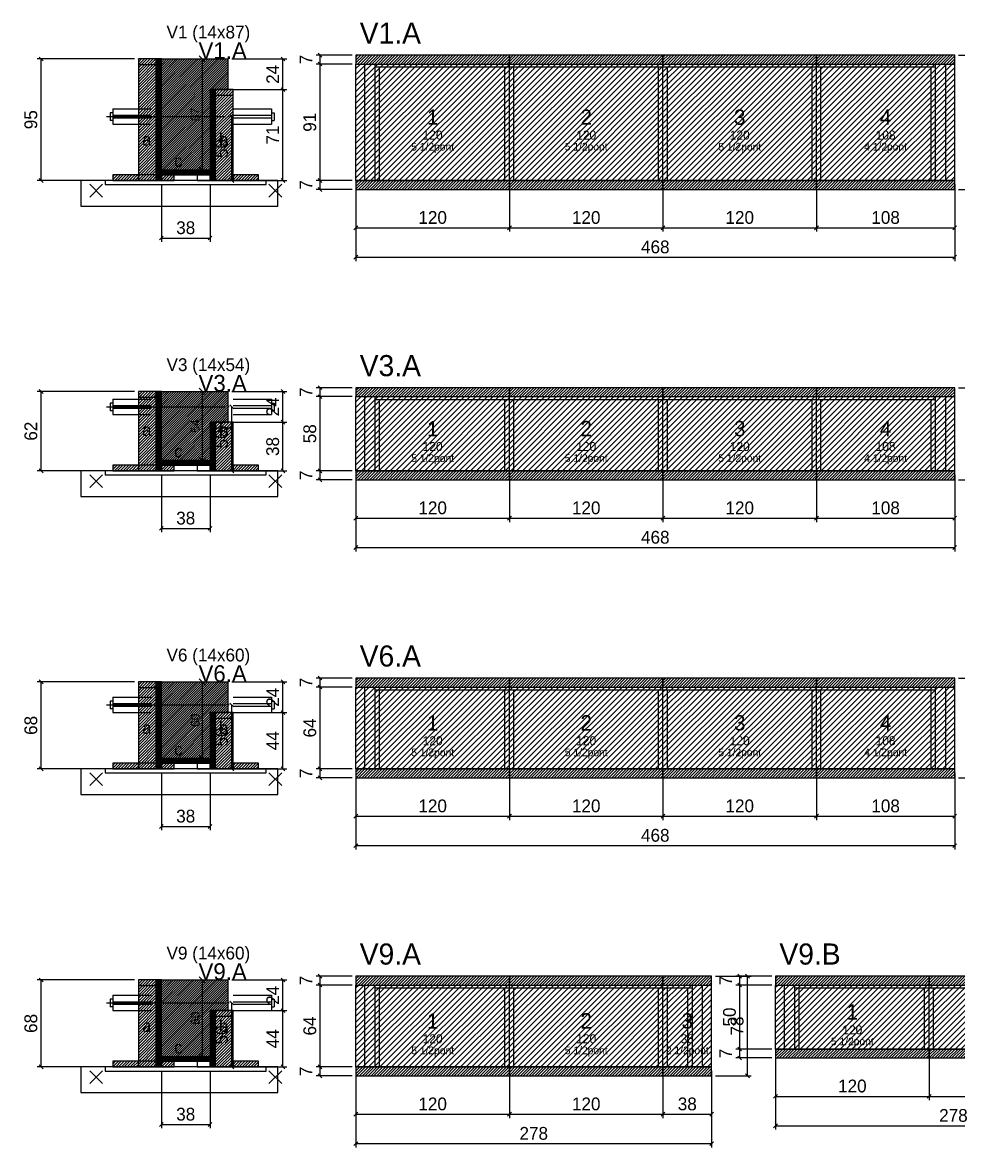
# Model space of a CAD drawing. Extents: x -69 to 3070, y -6529 to 1250.
# Drawn here: x -69 to 663, y -6529 to -5650 of the extents above; entities that cross this region are included whole.
import ezdxf
from ezdxf.enums import TextEntityAlignment as Align

# ---------------------------------------------------------------- set-up
doc = ezdxf.new("R2010")
doc.units = 0
for name, color, linetype in [('5', 5, 'Continuous'), ('barrote', 126, 'Continuous'), ('CONCRETO', 251, 'Continuous'), ('COTA', 241, 'Continuous'), ('Cota Seção (2x)', 241, 'Continuous'), ('detalhes', 7, 'Continuous'), ('Hachura', 251, 'Continuous'), ('Madeira', 126, 'Continuous'), ('NOMENCLATURA', 7, 'Continuous'), ('Painéis', 200, 'Continuous'), ('presilha', 224, 'Continuous'), ('Reaproveitamento', 251, 'Continuous'), ('SARR_2.2x7', 40, 'Continuous'), ('SARR_3.5x7', 81, 'Continuous'), ('SCO-___-LAJ', 224, 'Continuous'), ('TENSOR', 224, 'Continuous'), ('texto', 7, 'Continuous'), ('Texto Seção', 7, 'Continuous')]:
    doc.layers.add(name, color=color, linetype=linetype)
doc.dimstyles.new('PAINEL', dxfattribs={"dimtxt": 10, "dimasz": 3, "dimexe": 3, "dimexo": 3, "dimgap": 3, "dimtad": 1, "dimblk": 'OBLIQUE', "dimblk1": 'OBLIQUE', "dimcen": 2.5, "dimclrd": 4, "dimclre": 4, "dimclrt": 240, "dimazin": 3, "dimtfac": 1, "dimtmove": 0, "dimatfit": 3})
doc.dimstyles.new('SECAO2X', dxfattribs={"dimtxt": 7, "dimasz": 5, "dimexe": 3, "dimexo": 3, "dimgap": 2, "dimtad": 3, "dimblk": 'OBLIQUE', "dimblk1": 'OBLIQUE', "dimcen": 2.5, "dimclrd": 4, "dimclre": 4, "dimclrt": 1, "dimazin": 3, "dimtfac": 1, "dimtmove": 0, "dimatfit": 3})

# ---------------------------------------------------------------- blocks, each defined once
blk = doc.blocks.new('_OBLIQUE')
at = {"color": 0, "linetype": 'BYBLOCK'}
blk.add_line((-0.5, -0.5), (0.5, 0.5), dxfattribs=at)

msp = doc.modelspace()

# ---------------------------------------------------------------- hatches: boundary and pattern name
at = {"layer": 'COTA'}
h = msp.add_hatch(dxfattribs=at)
h.set_pattern_fill('ANSI31', scale=0.4)
h.paths.add_polyline_path([(40, -5765), (40, -5678), (92, -5678), (92, -5702), (78, -5702), (78, -5765)])
h = msp.add_hatch(dxfattribs=at)
h.set_pattern_fill('ANSI31', scale=0.5)
h.paths.add_polyline_path([(192, -5682), (312, -5682), (312, -5675), (192, -5675)])
h = msp.add_hatch(dxfattribs=at)
h.set_pattern_fill('ANSI31', scale=0.5)
h.paths.add_polyline_path([(312, -5682), (432, -5682), (432, -5675), (312, -5675)])
h = msp.add_hatch(dxfattribs=at)
h.set_pattern_fill('ANSI31', scale=0.5)
h.paths.add_polyline_path([(432, -5682), (552, -5682), (552, -5675), (432, -5675)])
h = msp.add_hatch(dxfattribs=at)
h.set_pattern_fill('ANSI31', scale=0.5)
h.paths.add_polyline_path([(552, -5682), (660, -5682), (660, -5675), (552, -5675)])
h = msp.add_hatch(dxfattribs=at)
h.set_pattern_fill('ANSI31', scale=0.5)
h.paths.add_polyline_path([(192, -5780), (312, -5780), (312, -5773), (192, -5773)])
h = msp.add_hatch(dxfattribs=at)
h.set_pattern_fill('ANSI31', scale=0.5)
h.paths.add_polyline_path([(312, -5780), (432, -5780), (432, -5773), (312, -5773)])
h = msp.add_hatch(dxfattribs=at)
h.set_pattern_fill('ANSI31', scale=0.5)
h.paths.add_polyline_path([(432, -5780), (552, -5780), (552, -5773), (432, -5773)])
h = msp.add_hatch(dxfattribs=at)
h.set_pattern_fill('ANSI31', scale=0.5)
h.paths.add_polyline_path([(552, -5780), (660, -5780), (660, -5773), (552, -5773)])
h = msp.add_hatch(dxfattribs=at)
h.set_pattern_fill('ANSI31', scale=0.5)
h.paths.add_polyline_path([(192, -5942), (312, -5942), (312, -5935), (192, -5935)])
h = msp.add_hatch(dxfattribs=at)
h.set_pattern_fill('ANSI31', scale=0.5)
h.paths.add_polyline_path([(312, -5942), (432, -5942), (432, -5935), (312, -5935)])
h = msp.add_hatch(dxfattribs=at)
h.set_pattern_fill('ANSI31', scale=0.5)
h.paths.add_polyline_path([(432, -5942), (552, -5942), (552, -5935), (432, -5935)])
h = msp.add_hatch(dxfattribs=at)
h.set_pattern_fill('ANSI31', scale=0.5)
h.paths.add_polyline_path([(552, -5942), (660, -5942), (660, -5935), (552, -5935)])
h = msp.add_hatch(dxfattribs=at)
h.set_pattern_fill('ANSI31', scale=0.4)
h.paths.add_polyline_path([(40, -5992), (40, -5938), (92, -5938), (92, -5962), (78, -5962), (78, -5992)])
h = msp.add_hatch(dxfattribs=at)
h.set_pattern_fill('ANSI31', scale=0.5)
h.paths.add_polyline_path([(192, -6007), (312, -6007), (312, -6000), (192, -6000)])
h = msp.add_hatch(dxfattribs=at)
h.set_pattern_fill('ANSI31', scale=0.5)
h.paths.add_polyline_path([(312, -6007), (432, -6007), (432, -6000), (312, -6000)])
h = msp.add_hatch(dxfattribs=at)
h.set_pattern_fill('ANSI31', scale=0.5)
h.paths.add_polyline_path([(432, -6007), (552, -6007), (552, -6000), (432, -6000)])
h = msp.add_hatch(dxfattribs=at)
h.set_pattern_fill('ANSI31', scale=0.5)
h.paths.add_polyline_path([(552, -6007), (660, -6007), (660, -6000), (552, -6000)])
h = msp.add_hatch(dxfattribs=at)
h.set_pattern_fill('ANSI31', scale=0.4)
h.paths.add_polyline_path([(40, -6225), (40, -6165), (92, -6165), (92, -6189), (78, -6189), (78, -6225)])
h = msp.add_hatch(dxfattribs=at)
h.set_pattern_fill('ANSI31', scale=0.5)
h.paths.add_polyline_path([(192, -6169), (312, -6169), (312, -6162), (192, -6162)])
h = msp.add_hatch(dxfattribs=at)
h.set_pattern_fill('ANSI31', scale=0.5)
h.paths.add_polyline_path([(312, -6169), (432, -6169), (432, -6162), (312, -6162)])
h = msp.add_hatch(dxfattribs=at)
h.set_pattern_fill('ANSI31', scale=0.5)
h.paths.add_polyline_path([(432, -6169), (552, -6169), (552, -6162), (432, -6162)])
h = msp.add_hatch(dxfattribs=at)
h.set_pattern_fill('ANSI31', scale=0.5)
h.paths.add_polyline_path([(552, -6169), (660, -6169), (660, -6162), (552, -6162)])
h = msp.add_hatch(dxfattribs=at)
h.set_pattern_fill('ANSI31', scale=0.5)
h.paths.add_polyline_path([(192, -6240), (312, -6240), (312, -6233), (192, -6233)])
h = msp.add_hatch(dxfattribs=at)
h.set_pattern_fill('ANSI31', scale=0.5)
h.paths.add_polyline_path([(312, -6240), (432, -6240), (432, -6233), (312, -6233)])
h = msp.add_hatch(dxfattribs=at)
h.set_pattern_fill('ANSI31', scale=0.5)
h.paths.add_polyline_path([(432, -6240), (552, -6240), (552, -6233), (432, -6233)])
h = msp.add_hatch(dxfattribs=at)
h.set_pattern_fill('ANSI31', scale=0.5)
h.paths.add_polyline_path([(552, -6240), (660, -6240), (660, -6233), (552, -6233)])
h = msp.add_hatch(dxfattribs=at)
h.set_pattern_fill('ANSI31', scale=0.4)
h.paths.add_polyline_path([(40, -6458), (40, -6398), (92, -6398), (92, -6422), (78, -6422), (78, -6458)])
h = msp.add_hatch(dxfattribs=at)
h.set_pattern_fill('ANSI31', scale=0.5)
h.paths.add_polyline_path([(192, -6402), (312, -6402), (312, -6395), (192, -6395)])
h = msp.add_hatch(dxfattribs=at)
h.set_pattern_fill('ANSI31', scale=0.5)
h.paths.add_polyline_path([(312, -6402), (432, -6402), (432, -6395), (312, -6395)])
h = msp.add_hatch(dxfattribs=at)
h.set_pattern_fill('ANSI31', scale=0.5)
h.paths.add_polyline_path([(432, -6402), (470, -6402), (470, -6395), (432, -6395)])
h = msp.add_hatch(dxfattribs=at)
h.set_pattern_fill('ANSI31', scale=0.5)
h.paths.add_polyline_path([(520, -6402), (640, -6402), (640, -6395), (520, -6395)])
h = msp.add_hatch(dxfattribs=at)
h.set_pattern_fill('ANSI31', scale=0.5)
h.paths.add_polyline_path([(640, -6402), (760, -6402), (760, -6395), (640, -6395)])
h = msp.add_hatch(dxfattribs=at)
h.set_pattern_fill('ANSI31', scale=0.5)
h.paths.add_polyline_path([(520, -6459), (640, -6459), (640, -6452), (520, -6452)])
h = msp.add_hatch(dxfattribs=at)
h.set_pattern_fill('ANSI31', scale=0.5)
h.paths.add_polyline_path([(640, -6459), (760, -6459), (760, -6452), (640, -6452)])
h = msp.add_hatch(dxfattribs=at)
h.set_pattern_fill('ANSI31', scale=0.5)
h.paths.add_polyline_path([(192, -6473), (312, -6473), (312, -6466), (192, -6466)])
h = msp.add_hatch(dxfattribs=at)
h.set_pattern_fill('ANSI31', scale=0.5)
h.paths.add_polyline_path([(312, -6473), (432, -6473), (432, -6466), (312, -6466)])
h = msp.add_hatch(dxfattribs=at)
h.set_pattern_fill('ANSI31', scale=0.5)
h.paths.add_polyline_path([(432, -6473), (470, -6473), (470, -6466), (432, -6466)])
at = {"layer": 'Hachura'}
h = msp.add_hatch(dxfattribs=at)
h.set_pattern_fill('ANSI31', scale=0.5)
h.paths.add_polyline_path([(22, -5773), (36, -5773), (36, -5678), (22, -5678)])
h = msp.add_hatch(dxfattribs=at)
h.set_pattern_fill('ANSI31', scale=0.5)
h.paths.add_polyline_path([(22, -5682.4), (36, -5682.4), (36, -5678), (22, -5678)])
h = msp.add_hatch(dxfattribs=at)
h.set_pattern_fill('SOLID')
h.paths.add_polyline_path([(36, -5773), (40, -5773), (40, -5678), (36, -5678)])
h = msp.add_hatch(dxfattribs=at)
h.set_pattern_fill('SOLID')
h.paths.add_polyline_path([(78, -5773), (82, -5773), (82, -5702), (78, -5702)])
h = msp.add_hatch(dxfattribs=at)
h.set_pattern_fill('SOLID')
h.paths.add_polyline_path([(78, -5702), (92, -5702), (92, -5702), (78, -5702)])
h = msp.add_hatch(dxfattribs=at)
h.set_pattern_fill('ANSI31', scale=0.5)
h.paths.add_polyline_path([(82, -5773), (96, -5773), (96, -5702), (82, -5702)])
h = msp.add_hatch(dxfattribs=at)
h.set_pattern_fill('ANSI31', scale=0.5)
h.paths.add_polyline_path([(82, -5706.4), (96, -5706.4), (96, -5702), (82, -5702)])
h = msp.add_hatch(dxfattribs=at)
h.set_pattern_fill('ANSI31', scale=0.5)
h.paths.add_polyline_path([(2, -5773), (22, -5773), (22, -5768.6), (2, -5768.6)])
h = msp.add_hatch(dxfattribs=at)
h.set_pattern_fill('SOLID')
h.paths.add_polyline_path([(40, -5768.6), (78, -5768.6), (78, -5765), (40, -5765)])
h = msp.add_hatch(dxfattribs=at)
h.set_pattern_fill('ANSI31', scale=0.5)
h.paths.add_polyline_path([(40, -5773), (50, -5773), (50, -5768.6), (40, -5768.6)])
h = msp.add_hatch(dxfattribs=at)
h.set_pattern_fill('ANSI31', scale=0.5)
h.paths.add_polyline_path([(96, -5773), (116, -5773), (116, -5768.6), (96, -5768.6)])
h = msp.add_hatch(dxfattribs=at)
h.set_pattern_fill('ANSI31', scale=0.5)
h.paths.add_polyline_path([(22, -6000), (36, -6000), (36, -5938), (22, -5938)])
h = msp.add_hatch(dxfattribs=at)
h.set_pattern_fill('ANSI31', scale=0.5)
h.paths.add_polyline_path([(22, -5942.4), (36, -5942.4), (36, -5938), (22, -5938)])
h = msp.add_hatch(dxfattribs=at)
h.set_pattern_fill('SOLID')
h.paths.add_polyline_path([(36, -6000), (40, -6000), (40, -5938), (36, -5938)])
h = msp.add_hatch(dxfattribs=at)
h.set_pattern_fill('SOLID')
h.paths.add_polyline_path([(78, -6000), (82, -6000), (82, -5962), (78, -5962)])
h = msp.add_hatch(dxfattribs=at)
h.set_pattern_fill('SOLID')
h.paths.add_polyline_path([(78, -5962), (92, -5962), (92, -5962), (78, -5962)])
h = msp.add_hatch(dxfattribs=at)
h.set_pattern_fill('ANSI31', scale=0.5)
h.paths.add_polyline_path([(82, -6000), (96, -6000), (96, -5962), (82, -5962)])
h = msp.add_hatch(dxfattribs=at)
h.set_pattern_fill('ANSI31', scale=0.5)
h.paths.add_polyline_path([(82, -5966.4), (96, -5966.4), (96, -5962), (82, -5962)])
h = msp.add_hatch(dxfattribs=at)
h.set_pattern_fill('ANSI31', scale=0.5)
h.paths.add_polyline_path([(2, -6000), (22, -6000), (22, -5995.6), (2, -5995.6)])
h = msp.add_hatch(dxfattribs=at)
h.set_pattern_fill('SOLID')
h.paths.add_polyline_path([(40, -5995.6), (78, -5995.6), (78, -5992), (40, -5992)])
h = msp.add_hatch(dxfattribs=at)
h.set_pattern_fill('ANSI31', scale=0.5)
h.paths.add_polyline_path([(40, -6000), (50, -6000), (50, -5995.6), (40, -5995.6)])
h = msp.add_hatch(dxfattribs=at)
h.set_pattern_fill('ANSI31', scale=0.5)
h.paths.add_polyline_path([(96, -6000), (116, -6000), (116, -5995.6), (96, -5995.6)])
h = msp.add_hatch(dxfattribs=at)
h.set_pattern_fill('ANSI31', scale=0.5)
h.paths.add_polyline_path([(22, -6233), (36, -6233), (36, -6165), (22, -6165)])
h = msp.add_hatch(dxfattribs=at)
h.set_pattern_fill('ANSI31', scale=0.5)
h.paths.add_polyline_path([(22, -6169.4), (36, -6169.4), (36, -6165), (22, -6165)])
h = msp.add_hatch(dxfattribs=at)
h.set_pattern_fill('SOLID')
h.paths.add_polyline_path([(36, -6233), (40, -6233), (40, -6165), (36, -6165)])
h = msp.add_hatch(dxfattribs=at)
h.set_pattern_fill('SOLID')
h.paths.add_polyline_path([(78, -6233), (82, -6233), (82, -6189), (78, -6189)])
h = msp.add_hatch(dxfattribs=at)
h.set_pattern_fill('SOLID')
h.paths.add_polyline_path([(78, -6189), (92, -6189), (92, -6189), (78, -6189)])
h = msp.add_hatch(dxfattribs=at)
h.set_pattern_fill('ANSI31', scale=0.5)
h.paths.add_polyline_path([(82, -6233), (96, -6233), (96, -6189), (82, -6189)])
h = msp.add_hatch(dxfattribs=at)
h.set_pattern_fill('ANSI31', scale=0.5)
h.paths.add_polyline_path([(82, -6193.4), (96, -6193.4), (96, -6189), (82, -6189)])
h = msp.add_hatch(dxfattribs=at)
h.set_pattern_fill('SOLID')
h.paths.add_polyline_path([(40, -6228.6), (78, -6228.6), (78, -6225), (40, -6225)])
h = msp.add_hatch(dxfattribs=at)
h.set_pattern_fill('ANSI31', scale=0.5)
h.paths.add_polyline_path([(2, -6233), (22, -6233), (22, -6228.6), (2, -6228.6)])
h = msp.add_hatch(dxfattribs=at)
h.set_pattern_fill('ANSI31', scale=0.5)
h.paths.add_polyline_path([(40, -6233), (50, -6233), (50, -6228.6), (40, -6228.6)])
h = msp.add_hatch(dxfattribs=at)
h.set_pattern_fill('ANSI31', scale=0.5)
h.paths.add_polyline_path([(96, -6233), (116, -6233), (116, -6228.6), (96, -6228.6)])
h = msp.add_hatch(dxfattribs=at)
h.set_pattern_fill('ANSI31', scale=0.5)
h.paths.add_polyline_path([(22, -6466), (36, -6466), (36, -6398), (22, -6398)])
h = msp.add_hatch(dxfattribs=at)
h.set_pattern_fill('ANSI31', scale=0.5)
h.paths.add_polyline_path([(22, -6402.4), (36, -6402.4), (36, -6398), (22, -6398)])
h = msp.add_hatch(dxfattribs=at)
h.set_pattern_fill('SOLID')
h.paths.add_polyline_path([(36, -6466), (40, -6466), (40, -6398), (36, -6398)])
h = msp.add_hatch(dxfattribs=at)
h.set_pattern_fill('SOLID')
h.paths.add_polyline_path([(78, -6466), (82, -6466), (82, -6422), (78, -6422)])
h = msp.add_hatch(dxfattribs=at)
h.set_pattern_fill('SOLID')
h.paths.add_polyline_path([(78, -6422), (92, -6422), (92, -6422), (78, -6422)])
h = msp.add_hatch(dxfattribs=at)
h.set_pattern_fill('ANSI31', scale=0.5)
h.paths.add_polyline_path([(82, -6466), (96, -6466), (96, -6422), (82, -6422)])
h = msp.add_hatch(dxfattribs=at)
h.set_pattern_fill('ANSI31', scale=0.5)
h.paths.add_polyline_path([(82, -6426.4), (96, -6426.4), (96, -6422), (82, -6422)])
h = msp.add_hatch(dxfattribs=at)
h.set_pattern_fill('ANSI31', scale=0.5)
h.paths.add_polyline_path([(2, -6466), (22, -6466), (22, -6461.6), (2, -6461.6)])
h = msp.add_hatch(dxfattribs=at)
h.set_pattern_fill('SOLID')
h.paths.add_polyline_path([(40, -6461.6), (78, -6461.6), (78, -6458), (40, -6458)])
h = msp.add_hatch(dxfattribs=at)
h.set_pattern_fill('ANSI31', scale=0.5)
h.paths.add_polyline_path([(40, -6466), (50, -6466), (50, -6461.6), (40, -6461.6)])
h = msp.add_hatch(dxfattribs=at)
h.set_pattern_fill('ANSI31', scale=0.5)
h.paths.add_polyline_path([(96, -6466), (116, -6466), (116, -6461.6), (96, -6461.6)])
at = {"layer": 'Reaproveitamento'}
h = msp.add_hatch(dxfattribs=at)
h.set_pattern_fill('ANSI31')
h.paths.add_polyline_path([(192, -5773), (312, -5773), (312, -5682), (192, -5682)])
h = msp.add_hatch(dxfattribs=at)
h.set_pattern_fill('ANSI31')
h.paths.add_polyline_path([(312, -5773), (432, -5773), (432, -5682), (312, -5682)])
h = msp.add_hatch(dxfattribs=at)
h.set_pattern_fill('ANSI31')
h.paths.add_polyline_path([(432, -5773), (552, -5773), (552, -5682), (432, -5682)])
h = msp.add_hatch(dxfattribs=at)
h.set_pattern_fill('ANSI31')
h.paths.add_polyline_path([(552, -5773), (660, -5773), (660, -5682), (552, -5682)])
h = msp.add_hatch(dxfattribs=at)
h.set_pattern_fill('ANSI31')
h.paths.add_polyline_path([(192, -6000), (312, -6000), (312, -5942), (192, -5942)])
h = msp.add_hatch(dxfattribs=at)
h.set_pattern_fill('ANSI31')
h.paths.add_polyline_path([(312, -6000), (432, -6000), (432, -5942), (312, -5942)])
h = msp.add_hatch(dxfattribs=at)
h.set_pattern_fill('ANSI31')
h.paths.add_polyline_path([(432, -6000), (552, -6000), (552, -5942), (432, -5942)])
h = msp.add_hatch(dxfattribs=at)
h.set_pattern_fill('ANSI31')
h.paths.add_polyline_path([(552, -6000), (660, -6000), (660, -5942), (552, -5942)])
h = msp.add_hatch(dxfattribs=at)
h.set_pattern_fill('ANSI31')
h.paths.add_polyline_path([(192, -6233), (312, -6233), (312, -6169), (192, -6169)])
h = msp.add_hatch(dxfattribs=at)
h.set_pattern_fill('ANSI31')
h.paths.add_polyline_path([(312, -6233), (432, -6233), (432, -6169), (312, -6169)])
h = msp.add_hatch(dxfattribs=at)
h.set_pattern_fill('ANSI31')
h.paths.add_polyline_path([(432, -6233), (552, -6233), (552, -6169), (432, -6169)])
h = msp.add_hatch(dxfattribs=at)
h.set_pattern_fill('ANSI31')
h.paths.add_polyline_path([(552, -6233), (660, -6233), (660, -6169), (552, -6169)])
h = msp.add_hatch(dxfattribs=at)
h.set_pattern_fill('ANSI31')
h.paths.add_polyline_path([(192, -6466), (312, -6466), (312, -6402), (192, -6402)])
h = msp.add_hatch(dxfattribs=at)
h.set_pattern_fill('ANSI31')
h.paths.add_polyline_path([(312, -6466), (432, -6466), (432, -6402), (312, -6402)])
h = msp.add_hatch(dxfattribs=at)
h.set_pattern_fill('ANSI31')
h.paths.add_polyline_path([(432, -6466), (470, -6466), (470, -6402), (432, -6402)])
h = msp.add_hatch(dxfattribs=at)
h.set_pattern_fill('ANSI31')
h.paths.add_polyline_path([(520, -6452), (640, -6452), (640, -6402), (520, -6402)])
h = msp.add_hatch(dxfattribs=at)
h.set_pattern_fill('ANSI31')
h.paths.add_polyline_path([(640, -6452), (760, -6452), (760, -6402), (640, -6402)])

# ---------------------------------------------------------------- linework, layer by layer
for p, q in [((0, -5720), (0, -5726)), ((2, -5720), (0, -5720)), ((2, -5717), (32, -5717)), ((2, -5717), (2, -5729)), ((2, -5722), (32, -5722)), ((2, -5724), (32, -5724)), ((96, -5717), (126, -5717)), ((96, -5722), (126, -5722)), ((96, -5724), (126, -5724)), ((126, -5717), (126, -5729)), ((126, -5720), (128, -5720)), ((128, -5720), (128, -5726)), ((2, -5726), (0, -5726)), ((2, -5729), (32, -5729)), ((96, -5729), (126, -5729)), ((126, -5726), (128, -5726)), ((2, -5944), (32, -5944)), ((2, -5944), (2, -5956)), ((96, -5944), (126, -5944)), ((126, -5944), (126, -5956)), ((0, -5947), (0, -5953)), ((2, -5947), (0, -5947)), ((2, -5953), (0, -5953)), ((2, -5949), (32, -5949)), ((2, -5951), (32, -5951)), ((96, -5949), (126, -5949)), ((96, -5951), (126, -5951)), ((126, -5947), (128, -5947)), ((126, -5953), (128, -5953)), ((128, -5947), (128, -5953)), ((2, -5956), (32, -5956)), ((96, -5956), (126, -5956)), ((0, -6180), (0, -6186)), ((2, -6180), (0, -6180)), ((2, -6177), (32, -6177)), ((2, -6177), (2, -6189)), ((2, -6182), (32, -6182)), ((96, -6177), (126, -6177)), ((96, -6182), (126, -6182)), ((126, -6177), (126, -6189)), ((126, -6180), (128, -6180)), ((128, -6180), (128, -6186)), ((2, -6186), (0, -6186)), ((2, -6184), (32, -6184)), ((2, -6189), (32, -6189)), ((96, -6184), (126, -6184)), ((96, -6189), (126, -6189)), ((126, -6186), (128, -6186)), ((2, -6410), (32, -6410)), ((2, -6410), (2, -6422)), ((96, -6410), (126, -6410)), ((126, -6410), (126, -6422)), ((0, -6413), (0, -6419)), ((2, -6413), (0, -6413)), ((2, -6419), (0, -6419)), ((2, -6415), (32, -6415)), ((2, -6417), (32, -6417)), ((96, -6415), (126, -6415)), ((96, -6417), (126, -6417)), ((126, -6413), (128, -6413)), ((126, -6419), (128, -6419)), ((128, -6413), (128, -6419)), ((2, -6422), (32, -6422)), ((96, -6422), (126, -6422))]:
    msp.add_line(p, q)
at = {"layer": 'barrote'}
for points in [[(-23, -5793), (131, -5793), (131, -5773), (-23, -5773)], [(-23, -6020), (131, -6020), (131, -6000), (-23, -6000)], [(-23, -6253), (131, -6253), (131, -6233), (-23, -6233)], [(-23, -6486), (131, -6486), (131, -6466), (-23, -6466)]]:
    msp.add_lwpolyline(points, close=True, dxfattribs=at)
at = {"layer": 'CONCRETO'}
for points in [[(40, -5765), (40, -5678), (92, -5678), (92, -5702), (78, -5702), (78, -5765)], [(40, -5992), (40, -5938), (92, -5938), (92, -5962), (78, -5962), (78, -5992)], [(40, -6225), (40, -6165), (92, -6165), (92, -6189), (78, -6189), (78, -6225)], [(40, -6458), (40, -6398), (92, -6398), (92, -6422), (78, -6422), (78, -6458)]]:
    msp.add_lwpolyline(points, close=True, dxfattribs=at)
at = {"layer": 'Madeira'}
for points in [[(22, -5773), (36, -5773), (36, -5678), (22, -5678)], [(22, -5682.4), (36, -5682.4), (36, -5678), (22, -5678)], [(82, -5773), (96, -5773), (96, -5702), (82, -5702)], [(82, -5706.4), (96, -5706.4), (96, -5702), (82, -5702)], [(2, -5773), (22, -5773), (22, -5768.6), (2, -5768.6)], [(22, -5773), (36, -5773), (36, -5768.6), (22, -5768.6)], [(40, -5773), (50, -5773), (50, -5768.6), (40, -5768.6)], [(68, -5773), (78, -5773), (78, -5768.6), (68, -5768.6)], [(96, -5773), (116, -5773), (116, -5768.6), (96, -5768.6)], [(22, -6000), (36, -6000), (36, -5938), (22, -5938)], [(22, -5942.4), (36, -5942.4), (36, -5938), (22, -5938)], [(82, -6000), (96, -6000), (96, -5962), (82, -5962)], [(82, -5966.4), (96, -5966.4), (96, -5962), (82, -5962)], [(2, -6000), (22, -6000), (22, -5995.6), (2, -5995.6)], [(22, -6000), (36, -6000), (36, -5995.6), (22, -5995.6)], [(40, -6000), (50, -6000), (50, -5995.6), (40, -5995.6)], [(68, -6000), (78, -6000), (78, -5995.6), (68, -5995.6)], [(96, -6000), (116, -6000), (116, -5995.6), (96, -5995.6)], [(22, -6233), (36, -6233), (36, -6165), (22, -6165)], [(22, -6169.4), (36, -6169.4), (36, -6165), (22, -6165)], [(82, -6233), (96, -6233), (96, -6189), (82, -6189)], [(82, -6193.4), (96, -6193.4), (96, -6189), (82, -6189)], [(2, -6233), (22, -6233), (22, -6228.6), (2, -6228.6)], [(22, -6233), (36, -6233), (36, -6228.6), (22, -6228.6)], [(40, -6233), (50, -6233), (50, -6228.6), (40, -6228.6)], [(68, -6233), (78, -6233), (78, -6228.6), (68, -6228.6)], [(96, -6233), (116, -6233), (116, -6228.6), (96, -6228.6)], [(22, -6466), (36, -6466), (36, -6398), (22, -6398)], [(22, -6402.4), (36, -6402.4), (36, -6398), (22, -6398)], [(82, -6466), (96, -6466), (96, -6422), (82, -6422)], [(82, -6426.4), (96, -6426.4), (96, -6422), (82, -6422)], [(2, -6466), (22, -6466), (22, -6461.6), (2, -6461.6)], [(22, -6466), (36, -6466), (36, -6461.6), (22, -6461.6)], [(40, -6466), (50, -6466), (50, -6461.6), (40, -6461.6)], [(68, -6466), (78, -6466), (78, -6461.6), (68, -6461.6)], [(96, -6466), (116, -6466), (116, -6461.6), (96, -6461.6)]]:
    msp.add_lwpolyline(points, close=True, dxfattribs=at)
at = {"layer": 'Painéis'}
for p, q in [((192, -5682), (312, -5682)), ((192, -5773), (192, -5682)), ((312, -5773), (312, -5682)), ((312, -5773), (312, -5682)), ((312, -5682), (432, -5682)), ((312, -5773), (312, -5682)), ((432, -5773), (432, -5682)), ((432, -5773), (432, -5682)), ((432, -5682), (552, -5682)), ((432, -5773), (432, -5682)), ((552, -5773), (552, -5682)), ((552, -5773), (552, -5682)), ((552, -5682), (660, -5682)), ((552, -5773), (552, -5682)), ((660, -5773), (660, -5682)), ((192, -5773), (312, -5773)), ((312, -5773), (432, -5773)), ((432, -5773), (552, -5773)), ((552, -5773), (660, -5773)), ((192, -5942), (312, -5942)), ((192, -6000), (192, -5942)), ((312, -6000), (312, -5942)), ((312, -6000), (312, -5942)), ((312, -5942), (432, -5942)), ((312, -6000), (312, -5942)), ((432, -6000), (432, -5942)), ((432, -6000), (432, -5942)), ((432, -5942), (552, -5942)), ((432, -6000), (432, -5942)), ((552, -6000), (552, -5942)), ((552, -6000), (552, -5942)), ((552, -5942), (660, -5942)), ((552, -6000), (552, -5942)), ((660, -6000), (660, -5942)), ((192, -6000), (312, -6000)), ((312, -6000), (432, -6000)), ((432, -6000), (552, -6000)), ((552, -6000), (660, -6000)), ((192, -6169), (312, -6169)), ((192, -6233), (192, -6169)), ((312, -6233), (312, -6169)), ((312, -6233), (312, -6169)), ((312, -6169), (432, -6169)), ((312, -6233), (312, -6169)), ((432, -6233), (432, -6169)), ((432, -6233), (432, -6169)), ((432, -6169), (552, -6169)), ((432, -6233), (432, -6169)), ((552, -6233), (552, -6169)), ((552, -6233), (552, -6169)), ((552, -6169), (660, -6169)), ((552, -6233), (552, -6169)), ((660, -6233), (660, -6169)), ((192, -6233), (312, -6233)), ((312, -6233), (432, -6233)), ((432, -6233), (552, -6233)), ((552, -6233), (660, -6233)), ((192, -6402), (312, -6402)), ((192, -6466), (192, -6402)), ((312, -6466), (312, -6402)), ((312, -6466), (312, -6402)), ((312, -6402), (432, -6402)), ((312, -6466), (312, -6402)), ((432, -6466), (432, -6402)), ((432, -6466), (432, -6402)), ((432, -6402), (470, -6402)), ((432, -6466), (432, -6402)), ((470, -6466), (470, -6402)), ((520, -6402), (640, -6402)), ((520, -6452), (520, -6402)), ((640, -6452), (640, -6402)), ((640, -6452), (640, -6402)), ((640, -6402), (760, -6402)), ((640, -6452), (640, -6402)), ((520, -6452), (640, -6452)), ((640, -6452), (760, -6452)), ((192, -6466), (312, -6466)), ((312, -6466), (432, -6466)), ((432, -6466), (470, -6466))]:
    msp.add_line(p, q, dxfattribs=at)
for points in [[(36, -5773), (40, -5773), (40, -5678), (36, -5678)], [(78, -5773), (82, -5773), (82, -5702), (78, -5702)], [(78, -5702), (92, -5702), (92, -5702), (78, -5702)], [(40, -5768.6), (78, -5768.6), (78, -5765), (40, -5765)], [(36, -6000), (40, -6000), (40, -5938), (36, -5938)], [(78, -6000), (82, -6000), (82, -5962), (78, -5962)], [(78, -5962), (92, -5962), (92, -5962), (78, -5962)], [(40, -5995.6), (78, -5995.6), (78, -5992), (40, -5992)], [(36, -6233), (40, -6233), (40, -6165), (36, -6165)], [(78, -6233), (82, -6233), (82, -6189), (78, -6189)], [(78, -6189), (92, -6189), (92, -6189), (78, -6189)], [(40, -6228.6), (78, -6228.6), (78, -6225), (40, -6225)], [(36, -6466), (40, -6466), (40, -6398), (36, -6398)], [(78, -6466), (82, -6466), (82, -6422), (78, -6422)], [(78, -6422), (92, -6422), (92, -6422), (78, -6422)], [(40, -6461.6), (78, -6461.6), (78, -6458), (40, -6458)]]:
    msp.add_lwpolyline(points, close=True, dxfattribs=at)
at = {"layer": 'presilha'}
for p, q in [((-16, -5786), (-6, -5776)), ((-16, -5776), (-6, -5786)), ((124, -5786), (134, -5776)), ((124, -5776), (134, -5786)), ((-16, -6013), (-6, -6003)), ((-16, -6003), (-6, -6013)), ((124, -6013), (134, -6003)), ((124, -6003), (134, -6013)), ((-16, -6246), (-6, -6236)), ((-16, -6236), (-6, -6246)), ((124, -6246), (134, -6236)), ((124, -6236), (134, -6246)), ((-16, -6479), (-6, -6469)), ((-16, -6469), (-6, -6479)), ((124, -6479), (134, -6469)), ((124, -6469), (134, -6479))]:
    msp.add_line(p, q, dxfattribs=at)
at = {"layer": 'SARR_2.2x7'}
for p, q in [((199, -5773), (199, -5682)), ((207, -5684.2), (312, -5684.2)), ((312, -5684.2), (432, -5684.2)), ((432, -5684.2), (552, -5684.2)), ((552, -5684.2), (645, -5684.2)), ((653, -5773), (653, -5682)), ((199, -6000), (199, -5942)), ((207, -5944.2), (312, -5944.2)), ((312, -5944.2), (432, -5944.2)), ((432, -5944.2), (552, -5944.2)), ((552, -5944.2), (645, -5944.2)), ((653, -6000), (653, -5942)), ((199, -6233), (199, -6169)), ((207, -6171.2), (312, -6171.2)), ((312, -6171.2), (432, -6171.2)), ((432, -6171.2), (552, -6171.2)), ((552, -6171.2), (645, -6171.2)), ((653, -6233), (653, -6169)), ((199, -6466), (199, -6402)), ((463, -6466), (463, -6402)), ((527, -6452), (527, -6402)), ((207, -6404.2), (312, -6404.2)), ((312, -6404.2), (432, -6404.2)), ((432, -6404.2), (455, -6404.2)), ((535, -6404.2), (640, -6404.2)), ((640, -6404.2), (760, -6404.2))]:
    msp.add_line(p, q, dxfattribs=at)
at = {"layer": 'SARR_3.5x7'}
for p, q in [((207, -5773), (207, -5682)), ((210.5, -5773), (210.5, -5684.2)), ((308.5, -5773), (308.5, -5684.2)), ((312, -5773), (312, -5682)), ((312, -5773), (312, -5682)), ((315.5, -5773), (315.5, -5684.2)), ((428.5, -5773), (428.5, -5684.2)), ((432, -5773), (432, -5682)), ((432, -5773), (432, -5682)), ((435.5, -5773), (435.5, -5684.2)), ((548.5, -5773), (548.5, -5684.2)), ((552, -5773), (552, -5682)), ((552, -5773), (552, -5682)), ((555.5, -5773), (555.5, -5684.2)), ((641.5, -5773), (641.5, -5684.2)), ((645, -5773), (645, -5682)), ((207, -5773), (210.5, -5773)), ((308.5, -5773), (312, -5773)), ((312, -5773), (315.5, -5773)), ((428.5, -5773), (432, -5773)), ((432, -5773), (435.5, -5773)), ((548.5, -5773), (552, -5773)), ((552, -5773), (555.5, -5773)), ((641.5, -5773), (645, -5773)), ((207, -6000), (207, -5942)), ((210.5, -6000), (210.5, -5944.2)), ((308.5, -6000), (308.5, -5944.2)), ((312, -6000), (312, -5942)), ((312, -6000), (312, -5942)), ((315.5, -6000), (315.5, -5944.2)), ((428.5, -6000), (428.5, -5944.2)), ((432, -6000), (432, -5942)), ((432, -6000), (432, -5942)), ((435.5, -6000), (435.5, -5944.2)), ((548.5, -6000), (548.5, -5944.2)), ((552, -6000), (552, -5942)), ((552, -6000), (552, -5942)), ((555.5, -6000), (555.5, -5944.2)), ((641.5, -6000), (641.5, -5944.2)), ((645, -6000), (645, -5942)), ((207, -6000), (210.5, -6000)), ((308.5, -6000), (312, -6000)), ((312, -6000), (315.5, -6000)), ((428.5, -6000), (432, -6000)), ((432, -6000), (435.5, -6000)), ((548.5, -6000), (552, -6000)), ((552, -6000), (555.5, -6000)), ((641.5, -6000), (645, -6000)), ((207, -6233), (207, -6169)), ((210.5, -6233), (210.5, -6171.2)), ((308.5, -6233), (308.5, -6171.2)), ((312, -6233), (312, -6169)), ((312, -6233), (312, -6169)), ((315.5, -6233), (315.5, -6171.2)), ((428.5, -6233), (428.5, -6171.2)), ((432, -6233), (432, -6169)), ((432, -6233), (432, -6169)), ((435.5, -6233), (435.5, -6171.2)), ((548.5, -6233), (548.5, -6171.2)), ((552, -6233), (552, -6169)), ((552, -6233), (552, -6169)), ((555.5, -6233), (555.5, -6171.2)), ((641.5, -6233), (641.5, -6171.2)), ((645, -6233), (645, -6169)), ((207, -6233), (210.5, -6233)), ((308.5, -6233), (312, -6233)), ((312, -6233), (315.5, -6233)), ((428.5, -6233), (432, -6233)), ((432, -6233), (435.5, -6233)), ((548.5, -6233), (552, -6233)), ((552, -6233), (555.5, -6233)), ((641.5, -6233), (645, -6233)), ((207, -6466), (207, -6402)), ((312, -6466), (312, -6402)), ((312, -6466), (312, -6402)), ((432, -6466), (432, -6402)), ((432, -6466), (432, -6402)), ((455, -6466), (455, -6402)), ((535, -6452), (535, -6402)), ((640, -6452), (640, -6402)), ((640, -6452), (640, -6402)), ((210.5, -6466), (210.5, -6404.2)), ((308.5, -6466), (308.5, -6404.2)), ((315.5, -6466), (315.5, -6404.2)), ((428.5, -6466), (428.5, -6404.2)), ((435.5, -6466), (435.5, -6404.2)), ((451.5, -6466), (451.5, -6404.2)), ((538.5, -6452), (538.5, -6404.2)), ((636.5, -6452), (636.5, -6404.2)), ((643.5, -6452), (643.5, -6404.2)), ((535, -6452), (538.5, -6452)), ((636.5, -6452), (640, -6452)), ((640, -6452), (643.5, -6452)), ((207, -6466), (210.5, -6466)), ((308.5, -6466), (312, -6466)), ((312, -6466), (315.5, -6466)), ((428.5, -6466), (432, -6466)), ((432, -6466), (435.5, -6466)), ((451.5, -6466), (455, -6466))]:
    msp.add_line(p, q, dxfattribs=at)
at = {"layer": 'SCO-___-LAJ'}
for points in [[(192, -5682), (312, -5682), (312, -5675), (192, -5675)], [(312, -5682), (432, -5682), (432, -5675), (312, -5675)], [(432, -5682), (552, -5682), (552, -5675), (432, -5675)], [(552, -5682), (660, -5682), (660, -5675), (552, -5675)], [(-4, -5776.2), (122, -5776.2), (122, -5773), (-4, -5773)], [(192, -5780), (312, -5780), (312, -5773), (192, -5773)], [(312, -5780), (432, -5780), (432, -5773), (312, -5773)], [(432, -5780), (552, -5780), (552, -5773), (432, -5773)], [(552, -5780), (660, -5780), (660, -5773), (552, -5773)], [(192, -5942), (312, -5942), (312, -5935), (192, -5935)], [(312, -5942), (432, -5942), (432, -5935), (312, -5935)], [(432, -5942), (552, -5942), (552, -5935), (432, -5935)], [(552, -5942), (660, -5942), (660, -5935), (552, -5935)], [(-4, -6003.2), (122, -6003.2), (122, -6000), (-4, -6000)], [(192, -6007), (312, -6007), (312, -6000), (192, -6000)], [(312, -6007), (432, -6007), (432, -6000), (312, -6000)], [(432, -6007), (552, -6007), (552, -6000), (432, -6000)], [(552, -6007), (660, -6007), (660, -6000), (552, -6000)], [(192, -6169), (312, -6169), (312, -6162), (192, -6162)], [(312, -6169), (432, -6169), (432, -6162), (312, -6162)], [(432, -6169), (552, -6169), (552, -6162), (432, -6162)], [(552, -6169), (660, -6169), (660, -6162), (552, -6162)], [(-4, -6236.2), (122, -6236.2), (122, -6233), (-4, -6233)], [(192, -6240), (312, -6240), (312, -6233), (192, -6233)], [(312, -6240), (432, -6240), (432, -6233), (312, -6233)], [(432, -6240), (552, -6240), (552, -6233), (432, -6233)], [(552, -6240), (660, -6240), (660, -6233), (552, -6233)], [(192, -6402), (312, -6402), (312, -6395), (192, -6395)], [(312, -6402), (432, -6402), (432, -6395), (312, -6395)], [(432, -6402), (470, -6402), (470, -6395), (432, -6395)], [(520, -6402), (640, -6402), (640, -6395), (520, -6395)], [(640, -6402), (760, -6402), (760, -6395), (640, -6395)], [(520, -6459), (640, -6459), (640, -6452), (520, -6452)], [(640, -6459), (760, -6459), (760, -6452), (640, -6452)], [(-4, -6469.2), (122, -6469.2), (122, -6466), (-4, -6466)], [(192, -6473), (312, -6473), (312, -6466), (192, -6466)], [(312, -6473), (432, -6473), (432, -6466), (312, -6466)], [(432, -6473), (470, -6473), (470, -6466), (432, -6466)]]:
    msp.add_lwpolyline(points, close=True, dxfattribs=at)
at = {"layer": 'TENSOR'}
for p, q in [((-3, -5723), (90, -5723)), ((-3, -5950), (90, -5950)), ((-3, -6183), (90, -6183)), ((-3, -6416), (90, -6416))]:
    msp.add_line(p, q, dxfattribs=at)

# ---------------------------------------------------------------- texts
at = {"layer": '5'}
for s, height, p in [('1', 12, (252, -5723.5)), ('2', 12, (372, -5723.5)), ('3', 12, (492, -5723.5)), ('4', 12, (606, -5723.5)), ('120', 7, (252, -5737.5)), ('120', 7, (372, -5737.5)), ('120', 7, (492, -5737.5)), ('108', 7, (606, -5737.5)), ('1', 12, (252, -5967)), ('2', 12, (372, -5967)), ('3', 12, (492, -5967)), ('4', 12, (606, -5967)), ('120', 7, (252, -5981)), ('120', 7, (372, -5981)), ('120', 7, (492, -5981)), ('108', 7, (606, -5981)), ('1', 12, (252, -6197)), ('2', 12, (372, -6197)), ('3', 12, (492, -6197)), ('4', 12, (606, -6197)), ('120', 7, (252, -6211)), ('120', 7, (372, -6211)), ('120', 7, (492, -6211)), ('108', 7, (606, -6211)), ('1', 12, (580, -6423)), ('1', 12, (252, -6430)), ('2', 12, (372, -6430)), ('3', 12, (451, -6430)), ('120', 7, (580, -6437)), ('120', 7, (252, -6444)), ('120', 7, (372, -6444)), ('38', 7, (451, -6444))]:
    msp.add_text(s, height=height, dxfattribs=at).set_placement(p, align=Align.MIDDLE_CENTER)
at = {"layer": 'detalhes'}
for s, p in [('a', (25, -5745.7)), ('b', (85, -5745.7)), ('c', (50, -5762.5)), ('b', (85, -5972.7)), ('a', (25, -5972.7)), ('c', (50, -5989.5)), ('a', (25, -6205.7)), ('b', (85, -6205.7)), ('c', (50, -6222.5)), ('b', (85, -6438.7)), ('a', (25, -6438.7)), ('c', (50, -6455.5))]:
    msp.add_text(s, height=9.6, dxfattribs=at).set_placement(p)
at = {"layer": 'NOMENCLATURA'}
for s, p in [('V1.A', (195, -5666)), ('V3.A', (195, -5926)), ('V6.A', (195, -6153)), ('V9.A', (195, -6386)), ('V9.B', (523, -6386))]:
    msp.add_text(s, height=16.5, dxfattribs=at).set_placement(p)
at = {"layer": 'texto', "char_height": 6, "attachment_point": 5}
for s, insert in [('5 1/2pont', (252, -5747.5)), ('5 1/2pont', (372, -5747.5)), ('5 1/2pont', (492, -5747.5)), ('4 1/2pont', (606, -5747.5)), ('5 1/2pont', (252, -5991)), ('5 1/2pont', (372, -5991)), ('5 1/2pont', (492, -5991)), ('4 1/2pont', (606, -5991)), ('5 1/2pont', (252, -6221)), ('5 1/2pont', (372, -6221)), ('5 1/2pont', (492, -6221)), ('4 1/2pont', (606, -6221)), ('5 1/2pont', (580, -6447)), ('5 1/2pont', (252, -6454)), ('5 1/2pont', (372, -6454)), ('2 1/2pont', (451, -6454))]:
    msp.add_mtext(s, dxfattribs=dict(at, insert=insert))
at = {"layer": 'Texto Seção'}
for s, height, p in [('V1 (14x87)', 10, (44, -5662)), ('V1.A', 13, (69, -5678)), ('V3 (14x54)', 10, (44, -5922)), ('V3.A', 13, (69, -5938)), ('V6 (14x60)', 10, (44, -6149)), ('V6.A', 13, (69, -6165)), ('V9 (14x60)', 10, (44, -6382)), ('V9.A', 13, (69, -6398))]:
    msp.add_text(s, height=height, dxfattribs=at).set_placement(p)

# ---------------------------------------------------------------- dimensions: what is measured, and where the dimension line sits
at = {"layer": 'COTA'}
for base, p1, p2 in [((-54, -5773), (2, -5773), (22, -5678)), ((135, -5702), (92, -5702), (92, -5678)), ((164, -5682), (192, -5682), (192, -5675)), ((164, -5773), (192, -5773), (192, -5682)), ((688, -5780), (660, -5780), (660, -5675)), ((135, -5773), (96, -5773), (96, -5702)), ((95, -5773), (96, -5773), (96, -5723)), ((164, -5780), (192, -5780), (192, -5773)), ((-54, -6000), (2, -6000), (22, -5938)), ((135, -5962), (92, -5962), (92, -5938)), ((164, -5942), (192, -5942), (192, -5935)), ((688, -6007), (660, -6007), (660, -5935)), ((164, -6000), (192, -6000), (192, -5942)), ((95, -6000), (96, -6000), (96, -5950)), ((135, -6000), (96, -6000), (96, -5962)), ((164, -6007), (192, -6007), (192, -6000)), ((-54, -6233), (2, -6233), (22, -6165)), ((135, -6189), (92, -6189), (92, -6165)), ((164, -6169), (192, -6169), (192, -6162)), ((688, -6240), (660, -6240), (660, -6162)), ((164, -6233), (192, -6233), (192, -6169)), ((95, -6233), (96, -6233), (96, -6183)), ((135, -6233), (96, -6233), (96, -6189)), ((164, -6240), (192, -6240), (192, -6233)), ((164, -6402), (192, -6402), (192, -6395)), ((498, -6473), (470, -6473), (470, -6395)), ((492, -6402), (520, -6402), (520, -6395)), ((-54, -6466), (2, -6466), (22, -6398)), ((135, -6422), (92, -6422), (92, -6398)), ((164, -6466), (192, -6466), (192, -6402)), ((492, -6452), (520, -6452), (520, -6402)), ((95, -6466), (96, -6466), (96, -6416)), ((135, -6466), (96, -6466), (96, -6422)), ((492, -6459), (520, -6459), (520, -6452)), ((164, -6473), (192, -6473), (192, -6466))]:
    msp.add_linear_dim(base=base, p1=p1, p2=p2, angle=90, dimstyle='PAINEL', dxfattribs=at).render()
for base, p1, p2 in [((40, -5818), (40, -5773), (78, -5773)), ((192, -5810), (192, -5773), (312, -5773)), ((192, -5833), (192, -5773), (660, -5773)), ((312, -5810), (312, -5773), (432, -5773)), ((432, -5810), (432, -5773), (552, -5773)), ((552, -5810), (552, -5773), (660, -5773)), ((40, -6045), (40, -6000), (78, -6000)), ((192, -6037), (192, -6000), (312, -6000)), ((192, -6060), (192, -6000), (660, -6000)), ((312, -6037), (312, -6000), (432, -6000)), ((432, -6037), (432, -6000), (552, -6000)), ((552, -6037), (552, -6000), (660, -6000)), ((40, -6278), (40, -6233), (78, -6233)), ((192, -6270), (192, -6233), (312, -6233)), ((192, -6293), (192, -6233), (660, -6233)), ((312, -6270), (312, -6233), (432, -6233)), ((432, -6270), (432, -6233), (552, -6233)), ((552, -6270), (552, -6233), (660, -6233)), ((520, -6489), (520, -6452), (640, -6452)), ((520, -6512), (520, -6452), (798, -6452)), ((640, -6489), (640, -6452), (760, -6452)), ((40, -6511), (40, -6466), (78, -6466)), ((192, -6503), (192, -6466), (312, -6466)), ((192, -6526), (192, -6466), (470, -6466)), ((312, -6503), (312, -6466), (432, -6466)), ((432, -6503), (432, -6466), (470, -6466))]:
    msp.add_linear_dim(base=base, p1=p1, p2=p2, dimstyle='PAINEL', dxfattribs=at).render()
at = {"layer": 'Cota Seção (2x)'}
for base, p1, p2 in [((72, -5765), (40, -5765), (40, -5678)), ((72, -5992), (40, -5992), (40, -5938)), ((72, -6225), (40, -6225), (40, -6165)), ((72, -6458), (40, -6458), (40, -6398))]:
    msp.add_linear_dim(base=base, p1=p1, p2=p2, angle=90, dimstyle='SECAO2X', dxfattribs=at).render()

doc.saveas('drawing.dxf')
